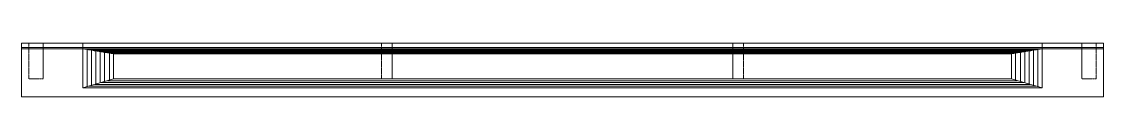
# Model space of a CAD drawing. Header units: millimetres. Extents: x -899 to 143471, y -7850 to 22336.
# Drawn here: x 35689 to 65689, y 20836 to 22336 of the extents above; entities that cross this region are included whole.
import ezdxf

# ---------------------------------------------------------------- set-up
doc = ezdxf.new("R2010")
doc.units = ezdxf.units.MM
doc.linetypes.add('ACAD_ISO02W100', pattern=[15, 12, -3])
for name, color, linetype, lineweight in [('Bar_Dot', 3, 'Continuous', 15), ('Concrete inside', 124, 'Continuous', 13), ('Concrete Out', 4, 'Continuous', 20), ('Diap', 3, 'ACAD_ISO02W100', 9)]:
    doc.layers.add(name, color=color, linetype=linetype, lineweight=lineweight)

# ---------------------------------------------------------------- blocks, each defined once
blk = doc.blocks.new('A$C04f322ca')
at = {"layer": 'Concrete inside', "lineweight": 0, "ltscale": 50}
for p, q in [((0, 1375), (15000, 1375)), ((1700, 1336), (0, 1336)), ((1700, 1336), (15000, 1336)), ((2550, 1201), (1700, 1336)), ((1820, 285), (1820, 1316)), ((1857, 1311), (15000, 1311)), ((1940, 321), (1940, 1297)), ((2015, 1286), (15000, 1286)), ((2060, 356), (2060, 1278)), ((2172, 1261), (15000, 1261)), ((2180, 391), (2180, 1255)), ((2300, 426), (2300, 1240)), ((2330, 1236), (15000, 1236)), ((2434, 466), (2434, 1219)), ((2487, 1211), (15000, 1211)), ((2550, 1201), (15000, 1201)), ((2550, 500), (2550, 1201)), ((30000, 1375), (15000, 1375)), ((28300, 1336), (15000, 1336)), ((28143, 1311), (15000, 1311)), ((27985, 1286), (15000, 1286)), ((27828, 1261), (15000, 1261)), ((27670, 1236), (15000, 1236)), ((27513, 1211), (15000, 1211)), ((27450, 1201), (15000, 1201)), ((27450, 1201), (28300, 1336)), ((27450, 500), (27450, 1201)), ((27566, 466), (27566, 1219)), ((27700, 426), (27700, 1240)), ((27820, 391), (27820, 1255)), ((27940, 356), (27940, 1278)), ((28060, 321), (28060, 1297)), ((28180, 285), (28180, 1316)), ((28300, 1336), (30000, 1336)), ((2550, 500), (1700, 250)), ((2040, 350), (15000, 350)), ((2210, 400), (15000, 400)), ((2380, 450), (15000, 450)), ((2550, 500), (15000, 500)), ((27450, 500), (15000, 500)), ((27620, 450), (15000, 450)), ((27790, 400), (15000, 400)), ((27960, 350), (15000, 350)), ((27450, 500), (28300, 250)), ((1700, 250), (15000, 250)), ((1870, 300), (15000, 300)), ((28130, 300), (15000, 300)), ((28300, 250), (15000, 250))]:
    blk.add_line(p, q, dxfattribs=at)
at = {"layer": 'Concrete Out'}
for p, q in [((0, 1500), (15000, 1500)), ((0, 0), (0, 1500)), ((1700, 250), (1700, 1500)), ((30000, 1500), (15000, 1500)), ((28300, 250), (28300, 1500)), ((30000, 0), (30000, 1500)), ((15000, 0), (0, 0)), ((15000, 0), (30000, 0))]:
    blk.add_line(p, q, dxfattribs=at)
at = {"layer": 'Diap', "ltscale": 0.1}
for points in [[(600, 1500), (600, 500), (200, 500), (200, 1500)], [(10280, 1500), (10280, 500), (9980, 500), (9980, 1500)], [(19720, 1500), (19720, 500), (20020, 500), (20020, 1500)], [(29400, 1500), (29400, 500), (29800, 500), (29800, 1500)]]:
    blk.add_lwpolyline(points, dxfattribs=at)

msp = doc.modelspace()

# ---------------------------------------------------------------- block references
at = {"layer": 'Bar_Dot'}
msp.add_blockref('A$C04f322ca', (35688.7, 20836.2), dxfattribs=at)

doc.saveas('drawing.dxf')
